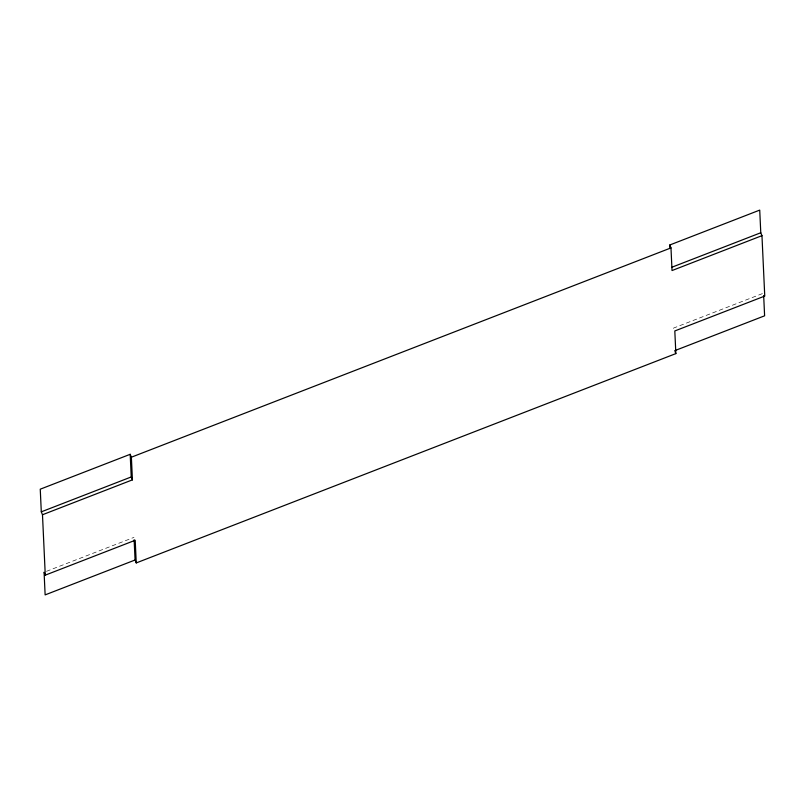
<?xml version="1.0" encoding="UTF-8"?>
<svg xmlns="http://www.w3.org/2000/svg" width="805" height="805" viewBox="0 0 805 805"><rect width="100%" height="100%" fill="white"/><g stroke="black" fill="none" stroke-linecap="round" stroke-linejoin="round"><path stroke-width="0.6" stroke-dasharray="4.03 3.02" d="M46.418 571.339L134.022 537.358M762.395 293.614L673.624 328.048L673.735 330.432"/><path stroke-width="1.21" d="M42.484 514.747L132.423 479.861L131.376 457.21L130.189 454.302L40.25 489.188L41.297 511.839L42.484 514.747L45.271 575.152L135.21 540.266L136.256 562.926L675.858 353.606L674.811 330.956L764.75 296.069L761.963 235.664L760.775 232.756L759.729 210.105L669.79 244.992L669.961 248.564M131.376 457.21L670.978 247.9L669.79 244.992M41.297 511.839L131.235 476.952L130.189 454.302M672.004 267.19L760.775 232.756M761.963 235.664L672.024 270.55L670.978 247.9M134.133 539.742L135.069 560.008L45.13 594.895L44.084 572.244L45.271 575.152M674.671 350.698L764.609 315.812L763.673 295.546M675.073 351.674L675.858 353.606M131.235 476.952L132.423 479.861M135.069 560.008L136.256 562.926"/></g></svg>
